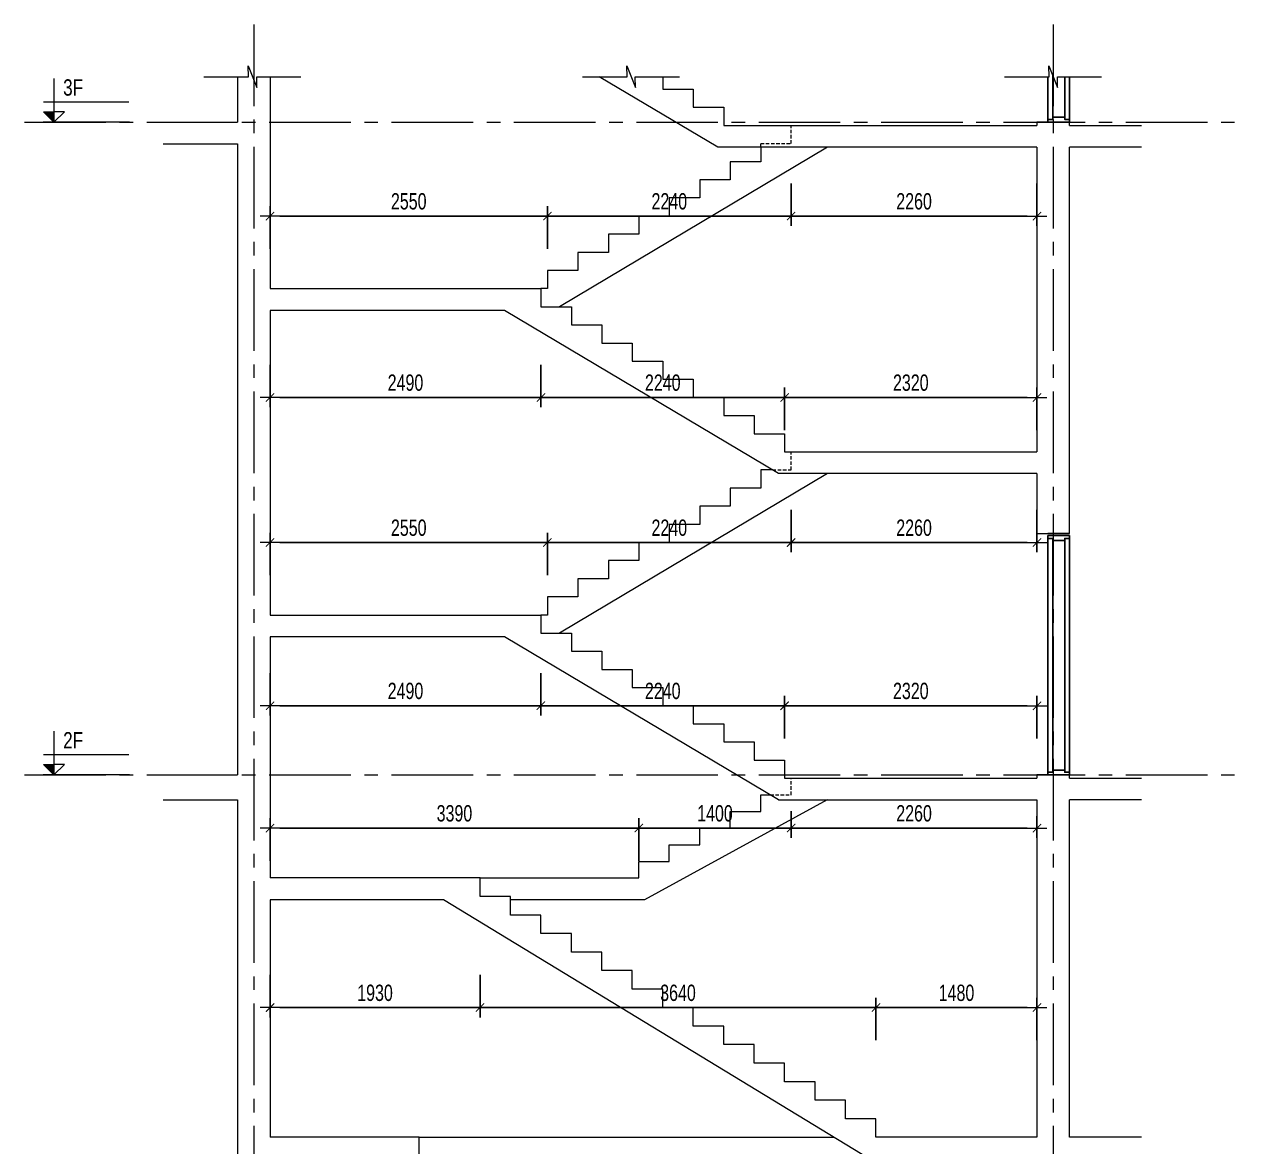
# Model space of a CAD drawing. Header units: millimetres. Extents: x -179076 to 254975, y -18667 to 296191.
# Drawn here: x 113726 to 124942, y 284926 to 295241 of the extents above; entities that cross this region are included whole.
import ezdxf

# ---------------------------------------------------------------- set-up
doc = ezdxf.new("R2010")
doc.units = ezdxf.units.MM
doc.linetypes.add('CENTER2', pattern=[1.125, 0.75, -0.125, 0.125, -0.125])
doc.linetypes.add('HIDDEN2', pattern=[4.762499999999999, 3.175, -1.5875])
doc.layers.get('Defpoints').update_dxf_attribs({"color": 151, "lineweight": 9})
doc.layers.add('A-DOOR', color=4, linetype='Continuous')
doc.layers.add('DOOR', color=4, linetype='Continuous')
for name, color, linetype, lineweight in [('NDC_S_ANNO', 7, 'Continuous', 20), ('NDC_S_AXIS', 5, 'CENTER2', 13), ('NDC_S_CONTINUOUS', 3, 'Continuous', 20), ('NDC_S_DIM', 1, 'Continuous', 15), ('NDC_S_HIDDEN', 8, 'HIDDEN2', 13), ('NDC_S_SLAB', 2, 'Continuous', 20), ('NDC_S_SYMBOL', 1, 'Continuous', 15), ('NDC_S_TEXT SYMBOL', 7, 'Continuous', 20), ('NDC_S_VN TEXT', 7, 'Continuous', 20)]:
    doc.layers.add(name, color=color, linetype=linetype, lineweight=lineweight)
doc.styles.add('NDC_ANNO', font='', dxfattribs={"width": 0.8})
doc.styles.add('NDC_DIM', font='', dxfattribs={"width": 0.75})
doc.styles.get('NDC_ANNO').set_extended_font_data('Dotum')
doc.styles.get('NDC_DIM').set_extended_font_data('Dotum')
doc.dimstyles.new('NDC_dim_60', dxfattribs={"dimscale": 60, "dimtxt": 2.5, "dimasz": 1.5, "dimexe": 1.5, "dimexo": 2.5, "dimgap": 1, "dimtad": 1, "dimdec": 0, "dimzin": 0, "dimdsep": 46, "dimtxsty": 'NDC_DIM', "dimblk": 'DIMMARK', "dimcen": 0.09, "dimdle": 1.2, "dimclrd": 1, "dimclre": 1, "dimclrt": 3, "dimadec": 0, "dimazin": 0, "dimtfac": 1, "dimtdec": 0, "dimtix": 1, "dimtofl": 0, "dimtmove": 0, "dimatfit": 3, "dimfxl": 5, "dimfxlon": 1, "dimtolj": 1, "dimtzin": 0, "dimarcsym": 0})

# ---------------------------------------------------------------- blocks, each defined once
blk = doc.blocks.new('X-SECTION-2$0$X-SEC-DOO2')
at = {"layer": 'A-DOOR'}
for p, q in [((41975.58351206721, 101971.8529757934), (41975.58351206745, 104171.8529757934)), ((42020.58351206721, 102016.8529757934), (42020.58351206745, 104126.8529757934)), ((42130.58351206721, 102016.8529757934), (42130.58351206745, 104126.8529757934)), ((42175.58351206721, 101971.8529757934), (42175.58351206745, 104171.8529757934))]:
    blk.add_line(p, q, dxfattribs=at)
for points in [[(41975.58351206745, 104171.8529757934), (41975.58351206745, 104146.8529757934), (42020.58351206745, 104146.8529757934), (42020.58351206745, 104126.8529757934), (42130.58351206745, 104126.8529757934), (42130.58351206745, 104146.8529757934), (42175.58351206745, 104146.8529757934), (42175.58351206745, 104171.8529757934)], [(41975.58351206721, 101971.8529757934), (41975.58351206721, 101996.8529757934), (42020.58351206721, 101996.8529757934), (42020.58351206721, 102016.8529757934), (42130.58351206721, 102016.8529757934), (42130.58351206721, 101996.8529757934), (42175.58351206721, 101996.8529757934), (42175.58351206721, 101971.8529757934)]]:
    blk.add_lwpolyline(points, close=True, dxfattribs=at)
at = {"layer": 'Defpoints'}
blk.add_line((41975.58351206745, 104191.8529757934), (42175.58351206745, 104191.8529757934), dxfattribs=at)
blk = doc.blocks.new('kata_block_CT')
at = {"layer": 'NDC_S_ANNO'}
blk.add_hatch(color=3, dxfattribs=at).paths.add_polyline_path([(0, 1.596954857557648), (-1.612010908633238, 1.596954857557648), (0, 0)])
at = {"layer": 'NDC_S_ANNO', "ltscale": 50}
h = blk.add_hatch(dxfattribs=at)
h.set_pattern_fill('ANSI31', color=256, scale=1.406250541793835, style=0)
h.set_pattern_definition([(45.00000000000001, (0, 5.456968210637569e-12), (-3.157122508925224, 3.157122508925225), [])])
h.paths.add_polyline_path([(0, 1.596954857557648), (0, 0), (1.612010908924276, 1.596954857557648)])
for p, q in [((-1.592704896858777, 3.140833880479477), (11.46947077315417, 3.140833880479477)), ((11.56125648126181, 5.456968210637569e-12), (-1.63869572513795, 5.456968210637569e-12))]:
    blk.add_line(p, q, dxfattribs=at)
for points in [[(0, 6.69495074864426), (0, 0)], [(0, 0), (-1.612010908924276, 1.596954857557648), (0, 1.596954857557648)], [(0, 0), (1.612010908924276, 1.596954857557648), (0, 1.596954857557648)]]:
    blk.add_lwpolyline(points, dxfattribs=at)
at = {"layer": 'NDC_S_ANNO', "color": 8, "ltscale": 50}
blk.add_lwpolyline([(0, 0), (-1.612010908633238, 1.596954857557648), (0, 1.596954857557648)], dxfattribs=at)
at = {"layer": 'NDC_S_TEXT SYMBOL', "color": 3, "style": 'NDC_ANNO', "width": 0.8}
blk.add_attdef('CT', (1.409564409346785, 4.068271311703938), '', height=2.5, dxfattribs=at)
blk = doc.blocks.new('DIMMARK')
at = {"layer": 'NDC_S_DIM', "color": 1}
blk.add_line((-1.5, 0), (1, 0), dxfattribs=at)
at = {"layer": 'NDC_S_DIM', "color": 2, "const_width": 0.1}
blk.add_lwpolyline([(-0.4242640687119285, -0.4242640687119285), (0.4242640687119285, 0.4242640687119285)], dxfattribs=at)
blk = doc.blocks.new('*D556')
at = {"layer": 'Defpoints', "color": 0, "transparency": 16777216}
for p in [(115984.0169753711, 287395.250830058), (117914.016967962, 287395.2508300311), (117914.016967962, 286203.5841633913)]:
    blk.add_point(p, dxfattribs=at)
at = {"layer": 'NDC_S_DIM', "color": 1, "lineweight": -2, "transparency": 16777216}
for p, q in [((115984.0169753711, 286503.5841633913), (115984.0169753711, 286113.5841633913)), ((117914.016967962, 286503.5841633913), (117914.016967962, 286113.5841633913)), ((116074.0169753711, 286203.5841633913), (117824.016967962, 286203.5841633913))]:
    blk.add_line(p, q, dxfattribs=at)
at = {"layer": 'NDC_S_DIM', "color": 1, "lineweight": -2, "transparency": 16777216, "xscale": 90, "yscale": 90, "zscale": 90, "rotation": 180}
blk.add_blockref('DIMMARK', (115984.0169753711, 286203.5841633913), dxfattribs=at)
at = {"layer": 'NDC_S_DIM', "color": 1, "lineweight": -2, "transparency": 16777216, "xscale": 90, "yscale": 90, "zscale": 90}
blk.add_blockref('DIMMARK', (117914.016967962, 286203.5841633913), dxfattribs=at)
at = {"layer": 'NDC_S_DIM', "color": 3, "transparency": 16777216, "insert": (116949.0169716666, 286338.685927299), "char_height": 150, "attachment_point": 5, "style": 'NDC_DIM'}
blk.add_mtext('\\A1;1930', dxfattribs=at)
blk = doc.blocks.new('*D557')
at = {"layer": 'Defpoints', "color": 0, "transparency": 16777216}
for p in [(117914.016967962, 287395.2508300311), (121554.0169753754, 286203.5841633913), (121554.0169753754, 285011.9174967245)]:
    blk.add_point(p, dxfattribs=at)
at = {"layer": 'NDC_S_DIM', "color": 1, "lineweight": -2, "transparency": 16777216}
for p, q in [((117914.016967962, 286503.5841633913), (117914.016967962, 286113.5841633913)), ((121554.0169753754, 285903.5841633913), (121554.0169753754, 286293.5841633913)), ((118004.016967962, 286203.5841633913), (121464.0169753754, 286203.5841633913))]:
    blk.add_line(p, q, dxfattribs=at)
at = {"layer": 'NDC_S_DIM', "color": 1, "lineweight": -2, "transparency": 16777216, "xscale": 90, "yscale": 90, "zscale": 90, "rotation": 180}
blk.add_blockref('DIMMARK', (117914.016967962, 286203.5841633913), dxfattribs=at)
at = {"layer": 'NDC_S_DIM', "color": 1, "lineweight": -2, "transparency": 16777216, "xscale": 90, "yscale": 90, "zscale": 90}
blk.add_blockref('DIMMARK', (121554.0169753754, 286203.5841633913), dxfattribs=at)
at = {"layer": 'NDC_S_DIM', "color": 3, "transparency": 16777216, "insert": (119734.0169716687, 286338.685927299), "char_height": 150, "attachment_point": 5, "style": 'NDC_DIM'}
blk.add_mtext('\\A1;3640', dxfattribs=at)
blk = doc.blocks.new('*D558')
at = {"layer": 'Defpoints', "color": 0, "transparency": 16777216}
for p in [(123034.0169753765, 286203.5841633913), (121554.0169753754, 285011.9174967245), (123034.0169753765, 285011.9174967225)]:
    blk.add_point(p, dxfattribs=at)
at = {"layer": 'NDC_S_DIM', "color": 1, "lineweight": -2, "transparency": 16777216}
for p, q in [((121554.0169753754, 285903.5841633913), (121554.0169753754, 286293.5841633913)), ((123034.0169753765, 285903.5841633913), (123034.0169753765, 286293.5841633913)), ((121644.0169753754, 286203.5841633913), (122944.0169753765, 286203.5841633913))]:
    blk.add_line(p, q, dxfattribs=at)
at = {"layer": 'NDC_S_DIM', "color": 1, "lineweight": -2, "transparency": 16777216, "xscale": 90, "yscale": 90, "zscale": 90, "rotation": 180}
blk.add_blockref('DIMMARK', (121554.0169753754, 286203.5841633913), dxfattribs=at)
at = {"layer": 'NDC_S_DIM', "color": 1, "lineweight": -2, "transparency": 16777216, "xscale": 90, "yscale": 90, "zscale": 90}
blk.add_blockref('DIMMARK', (123034.0169753765, 286203.5841633913), dxfattribs=at)
at = {"layer": 'NDC_S_DIM', "color": 3, "transparency": 16777216, "insert": (122294.016975376, 286338.685927299), "char_height": 150, "attachment_point": 5, "style": 'NDC_DIM'}
blk.add_mtext('\\A1;1480', dxfattribs=at)
blk = doc.blocks.new('*D559')
at = {"layer": 'Defpoints', "color": 0, "transparency": 16777216}
for p in [(119374.0169722866, 287853.5841644513), (115984.0169753711, 287395.250830058), (119374.0169722866, 287395.250830058)]:
    blk.add_point(p, dxfattribs=at)
at = {"layer": 'NDC_S_DIM', "color": 1, "lineweight": -2, "transparency": 16777216}
for p, q in [((115984.0169753711, 287553.5841644513), (115984.0169753711, 287943.5841644513)), ((119374.0169722866, 287553.5841644513), (119374.0169722866, 287943.5841644513)), ((116074.0169753711, 287853.5841644513), (119284.0169722866, 287853.5841644513))]:
    blk.add_line(p, q, dxfattribs=at)
at = {"layer": 'NDC_S_DIM', "color": 1, "lineweight": -2, "transparency": 16777216, "xscale": 90, "yscale": 90, "zscale": 90, "rotation": 180}
blk.add_blockref('DIMMARK', (115984.0169753711, 287853.5841644513), dxfattribs=at)
at = {"layer": 'NDC_S_DIM', "color": 1, "lineweight": -2, "transparency": 16777216, "xscale": 90, "yscale": 90, "zscale": 90}
blk.add_blockref('DIMMARK', (119374.0169722866, 287853.5841644513), dxfattribs=at)
at = {"layer": 'NDC_S_DIM', "color": 3, "transparency": 16777216, "insert": (117679.0169738289, 287988.6859283591), "char_height": 150, "attachment_point": 5, "style": 'NDC_DIM'}
blk.add_mtext('\\A1;3390', dxfattribs=at)
blk = doc.blocks.new('*D560')
at = {"layer": 'Defpoints', "color": 0, "transparency": 16777216}
for p in [(120774.0169753279, 288159.1397198784), (120774.0169753279, 287853.5841644513), (119374.0169722866, 287395.250830058)]:
    blk.add_point(p, dxfattribs=at)
at = {"layer": 'NDC_S_DIM', "color": 1, "lineweight": -2, "transparency": 16777216}
for p, q in [((119374.0169722866, 287553.5841644513), (119374.0169722866, 287943.5841644513)), ((120774.0169753279, 288009.1397198784), (120774.0169753279, 287763.5841644513)), ((119464.0169722866, 287853.5841644513), (120684.0169753279, 287853.5841644513))]:
    blk.add_line(p, q, dxfattribs=at)
at = {"layer": 'NDC_S_DIM', "color": 1, "lineweight": -2, "transparency": 16777216, "xscale": 90, "yscale": 90, "zscale": 90, "rotation": 180}
blk.add_blockref('DIMMARK', (119374.0169722866, 287853.5841644513), dxfattribs=at)
at = {"layer": 'NDC_S_DIM', "color": 1, "lineweight": -2, "transparency": 16777216, "xscale": 90, "yscale": 90, "zscale": 90}
blk.add_blockref('DIMMARK', (120774.0169753279, 287853.5841644513), dxfattribs=at)
at = {"layer": 'NDC_S_DIM', "color": 3, "transparency": 16777216, "insert": (120074.0169738073, 287988.6859283591), "char_height": 150, "attachment_point": 5, "style": 'NDC_DIM'}
blk.add_mtext('\\A1;1400', dxfattribs=at)
blk = doc.blocks.new('*D561')
at = {"layer": 'Defpoints', "color": 0, "transparency": 16777216}
for p in [(120774.0169753279, 288159.1397198784), (123034.0169753764, 288111.9174975898), (123034.0169753764, 287853.5841644513)]:
    blk.add_point(p, dxfattribs=at)
at = {"layer": 'NDC_S_DIM', "color": 1, "lineweight": -2, "transparency": 16777216}
for p, q in [((120774.0169753279, 288009.1397198784), (120774.0169753279, 287763.5841644513)), ((123034.0169753764, 287961.9174975898), (123034.0169753764, 287763.5841644513)), ((120864.0169753279, 287853.5841644513), (122944.0169753764, 287853.5841644513))]:
    blk.add_line(p, q, dxfattribs=at)
at = {"layer": 'NDC_S_DIM', "color": 1, "lineweight": -2, "transparency": 16777216, "xscale": 90, "yscale": 90, "zscale": 90, "rotation": 180}
blk.add_blockref('DIMMARK', (120774.0169753279, 287853.5841644513), dxfattribs=at)
at = {"layer": 'NDC_S_DIM', "color": 1, "lineweight": -2, "transparency": 16777216, "xscale": 90, "yscale": 90, "zscale": 90}
blk.add_blockref('DIMMARK', (123034.0169753764, 287853.5841644513), dxfattribs=at)
at = {"layer": 'NDC_S_DIM', "color": 3, "transparency": 16777216, "insert": (121904.0169753522, 287988.6859283591), "char_height": 150, "attachment_point": 5, "style": 'NDC_DIM'}
blk.add_mtext('\\A1;2260', dxfattribs=at)
blk = doc.blocks.new('*D562')
at = {"layer": 'Defpoints', "color": 0, "transparency": 16777216}
for p in [(118474.0169753754, 289811.9174975913), (115984.0169753717, 289611.9174975913), (118474.0169753754, 288978.5841642583)]:
    blk.add_point(p, dxfattribs=at)
at = {"layer": 'NDC_S_DIM', "color": 1, "lineweight": -2, "transparency": 16777216}
for p, q in [((115984.0169753717, 289278.5841642583), (115984.0169753717, 288888.5841642583)), ((118474.0169753754, 289278.5841642583), (118474.0169753754, 288888.5841642583)), ((116074.0169753717, 288978.5841642583), (118384.0169753754, 288978.5841642583))]:
    blk.add_line(p, q, dxfattribs=at)
at = {"layer": 'NDC_S_DIM', "color": 1, "lineweight": -2, "transparency": 16777216, "xscale": 90, "yscale": 90, "zscale": 90, "rotation": 180}
blk.add_blockref('DIMMARK', (115984.0169753717, 288978.5841642583), dxfattribs=at)
at = {"layer": 'NDC_S_DIM', "color": 1, "lineweight": -2, "transparency": 16777216, "xscale": 90, "yscale": 90, "zscale": 90}
blk.add_blockref('DIMMARK', (118474.0169753754, 288978.5841642583), dxfattribs=at)
at = {"layer": 'NDC_S_DIM', "color": 3, "transparency": 16777216, "insert": (117229.0169753736, 289113.6859281661), "char_height": 150, "attachment_point": 5, "style": 'NDC_DIM'}
blk.add_mtext('\\A1;2490', dxfattribs=at)
blk = doc.blocks.new('*D563')
at = {"layer": 'Defpoints', "color": 0, "transparency": 16777216}
for p in [(118474.0169753754, 289811.9174975913), (120714.0169753754, 288978.5841642583), (120714.0169753754, 288311.9174975898)]:
    blk.add_point(p, dxfattribs=at)
at = {"layer": 'NDC_S_DIM', "color": 1, "lineweight": -2, "transparency": 16777216}
for p, q in [((118474.0169753754, 289278.5841642583), (118474.0169753754, 288888.5841642583)), ((120714.0169753754, 288678.5841642583), (120714.0169753754, 289068.5841642583)), ((118564.0169753754, 288978.5841642583), (120624.0169753754, 288978.5841642583))]:
    blk.add_line(p, q, dxfattribs=at)
at = {"layer": 'NDC_S_DIM', "color": 1, "lineweight": -2, "transparency": 16777216, "xscale": 90, "yscale": 90, "zscale": 90, "rotation": 180}
blk.add_blockref('DIMMARK', (118474.0169753754, 288978.5841642583), dxfattribs=at)
at = {"layer": 'NDC_S_DIM', "color": 1, "lineweight": -2, "transparency": 16777216, "xscale": 90, "yscale": 90, "zscale": 90}
blk.add_blockref('DIMMARK', (120714.0169753754, 288978.5841642583), dxfattribs=at)
at = {"layer": 'NDC_S_DIM', "color": 3, "transparency": 16777216, "insert": (119594.0169753754, 289113.6859281661), "char_height": 150, "attachment_point": 5, "style": 'NDC_DIM'}
blk.add_mtext('\\A1;2240', dxfattribs=at)
blk = doc.blocks.new('*D564')
at = {"layer": 'Defpoints', "color": 0, "transparency": 16777216}
for p in [(123034.0169753764, 288978.5841642583), (120714.0169753754, 288311.9174975898), (123034.0169753764, 288311.9174975898)]:
    blk.add_point(p, dxfattribs=at)
at = {"layer": 'NDC_S_DIM', "color": 1, "lineweight": -2, "transparency": 16777216}
for p, q in [((120714.0169753754, 288678.5841642583), (120714.0169753754, 289068.5841642583)), ((123034.0169753764, 288678.5841642583), (123034.0169753764, 289068.5841642583)), ((120804.0169753754, 288978.5841642583), (122944.0169753764, 288978.5841642583))]:
    blk.add_line(p, q, dxfattribs=at)
at = {"layer": 'NDC_S_DIM', "color": 1, "lineweight": -2, "transparency": 16777216, "xscale": 90, "yscale": 90, "zscale": 90, "rotation": 180}
blk.add_blockref('DIMMARK', (120714.0169753754, 288978.5841642583), dxfattribs=at)
at = {"layer": 'NDC_S_DIM', "color": 1, "lineweight": -2, "transparency": 16777216, "xscale": 90, "yscale": 90, "zscale": 90}
blk.add_blockref('DIMMARK', (123034.0169753764, 288978.5841642583), dxfattribs=at)
at = {"layer": 'NDC_S_DIM', "color": 3, "transparency": 16777216, "insert": (121874.0169753759, 289113.6859281661), "char_height": 150, "attachment_point": 5, "style": 'NDC_DIM'}
blk.add_mtext('\\A1;2320', dxfattribs=at)
blk = doc.blocks.new('*D565')
at = {"layer": 'Defpoints', "color": 0, "transparency": 16777216}
for p in [(118534.0169753754, 290478.5841642577), (115984.0169753717, 289811.9174975913), (118534.0169753754, 289811.9174975913)]:
    blk.add_point(p, dxfattribs=at)
at = {"layer": 'NDC_S_DIM', "color": 1, "lineweight": -2, "transparency": 16777216}
for p, q in [((115984.0169753717, 290178.5841642577), (115984.0169753717, 290568.5841642577)), ((118534.0169753754, 290178.5841642577), (118534.0169753754, 290568.5841642577)), ((116074.0169753717, 290478.5841642577), (118444.0169753754, 290478.5841642577))]:
    blk.add_line(p, q, dxfattribs=at)
at = {"layer": 'NDC_S_DIM', "color": 1, "lineweight": -2, "transparency": 16777216, "xscale": 90, "yscale": 90, "zscale": 90, "rotation": 180}
blk.add_blockref('DIMMARK', (115984.0169753717, 290478.5841642577), dxfattribs=at)
at = {"layer": 'NDC_S_DIM', "color": 1, "lineweight": -2, "transparency": 16777216, "xscale": 90, "yscale": 90, "zscale": 90}
blk.add_blockref('DIMMARK', (118534.0169753754, 290478.5841642577), dxfattribs=at)
at = {"layer": 'NDC_S_DIM', "color": 3, "transparency": 16777216, "insert": (117259.0169753736, 290613.6859281655), "char_height": 150, "attachment_point": 5, "style": 'NDC_DIM'}
blk.add_mtext('\\A1;2550', dxfattribs=at)
blk = doc.blocks.new('*D566')
at = {"layer": 'Defpoints', "color": 0, "transparency": 16777216}
for p in [(120774.0169759457, 291145.2508309241), (120774.0169759457, 290478.5841642577), (118534.0169753754, 289811.9174975913)]:
    blk.add_point(p, dxfattribs=at)
at = {"layer": 'NDC_S_DIM', "color": 1, "lineweight": -2, "transparency": 16777216}
for p, q in [((120774.0169759457, 290778.5841642577), (120774.0169759457, 290388.5841642577)), ((118534.0169753754, 290178.5841642577), (118534.0169753754, 290568.5841642577)), ((118624.0169753754, 290478.5841642577), (120684.0169759457, 290478.5841642577))]:
    blk.add_line(p, q, dxfattribs=at)
at = {"layer": 'NDC_S_DIM', "color": 1, "lineweight": -2, "transparency": 16777216, "xscale": 90, "yscale": 90, "zscale": 90, "rotation": 180}
blk.add_blockref('DIMMARK', (118534.0169753754, 290478.5841642577), dxfattribs=at)
at = {"layer": 'NDC_S_DIM', "color": 1, "lineweight": -2, "transparency": 16777216, "xscale": 90, "yscale": 90, "zscale": 90}
blk.add_blockref('DIMMARK', (120774.0169759457, 290478.5841642577), dxfattribs=at)
at = {"layer": 'NDC_S_DIM', "color": 3, "transparency": 16777216, "insert": (119654.0169756605, 290613.6859281655), "char_height": 150, "attachment_point": 5, "style": 'NDC_DIM'}
blk.add_mtext('\\A1;2240', dxfattribs=at)
blk = doc.blocks.new('*D567')
at = {"layer": 'Defpoints', "color": 0, "transparency": 16777216}
for p in [(120774.0169759457, 291145.2508309241), (123034.0169753764, 291111.9174975887), (123034.0169753764, 290478.5841642577)]:
    blk.add_point(p, dxfattribs=at)
at = {"layer": 'NDC_S_DIM', "color": 1, "lineweight": -2, "transparency": 16777216}
for p, q in [((120774.0169759457, 290778.5841642577), (120774.0169759457, 290388.5841642577)), ((123034.0169753764, 290778.5841642577), (123034.0169753764, 290388.5841642577)), ((120864.0169759457, 290478.5841642577), (122944.0169753764, 290478.5841642577))]:
    blk.add_line(p, q, dxfattribs=at)
at = {"layer": 'NDC_S_DIM', "color": 1, "lineweight": -2, "transparency": 16777216, "xscale": 90, "yscale": 90, "zscale": 90, "rotation": 180}
blk.add_blockref('DIMMARK', (120774.0169759457, 290478.5841642577), dxfattribs=at)
at = {"layer": 'NDC_S_DIM', "color": 1, "lineweight": -2, "transparency": 16777216, "xscale": 90, "yscale": 90, "zscale": 90}
blk.add_blockref('DIMMARK', (123034.0169753764, 290478.5841642577), dxfattribs=at)
at = {"layer": 'NDC_S_DIM', "color": 3, "transparency": 16777216, "insert": (121904.016975661, 290613.6859281655), "char_height": 150, "attachment_point": 5, "style": 'NDC_DIM'}
blk.add_mtext('\\A1;2260', dxfattribs=at)
blk = doc.blocks.new('*D568')
at = {"layer": 'Defpoints', "color": 0, "transparency": 16777216}
for p in [(118474.0169753754, 292645.2508309235), (115984.0169753717, 292611.9174975901), (118474.0169753754, 291811.9174975905)]:
    blk.add_point(p, dxfattribs=at)
at = {"layer": 'NDC_S_DIM', "color": 1, "lineweight": -2, "transparency": 16777216}
for p, q in [((115984.0169753717, 292111.9174975905), (115984.0169753717, 291721.9174975905)), ((118474.0169753754, 292111.9174975905), (118474.0169753754, 291721.9174975905)), ((116074.0169753717, 291811.9174975905), (118384.0169753754, 291811.9174975905))]:
    blk.add_line(p, q, dxfattribs=at)
at = {"layer": 'NDC_S_DIM', "color": 1, "lineweight": -2, "transparency": 16777216, "xscale": 90, "yscale": 90, "zscale": 90, "rotation": 180}
blk.add_blockref('DIMMARK', (115984.0169753717, 291811.9174975905), dxfattribs=at)
at = {"layer": 'NDC_S_DIM', "color": 1, "lineweight": -2, "transparency": 16777216, "xscale": 90, "yscale": 90, "zscale": 90}
blk.add_blockref('DIMMARK', (118474.0169753754, 291811.9174975905), dxfattribs=at)
at = {"layer": 'NDC_S_DIM', "color": 3, "transparency": 16777216, "insert": (117229.0169753736, 291947.0192614983), "char_height": 150, "attachment_point": 5, "style": 'NDC_DIM'}
blk.add_mtext('\\A1;2490', dxfattribs=at)
blk = doc.blocks.new('*D569')
at = {"layer": 'Defpoints', "color": 0, "transparency": 16777216}
for p in [(118474.0169753754, 292645.2508309235), (120714.0169753754, 291811.9174975905), (120714.0169753754, 291311.9174975887)]:
    blk.add_point(p, dxfattribs=at)
at = {"layer": 'NDC_S_DIM', "color": 1, "lineweight": -2, "transparency": 16777216}
for p, q in [((118474.0169753754, 292111.9174975905), (118474.0169753754, 291721.9174975905)), ((120714.0169753754, 291511.9174975905), (120714.0169753754, 291901.9174975905)), ((118564.0169753754, 291811.9174975905), (120624.0169753754, 291811.9174975905))]:
    blk.add_line(p, q, dxfattribs=at)
at = {"layer": 'NDC_S_DIM', "color": 1, "lineweight": -2, "transparency": 16777216, "xscale": 90, "yscale": 90, "zscale": 90, "rotation": 180}
blk.add_blockref('DIMMARK', (118474.0169753754, 291811.9174975905), dxfattribs=at)
at = {"layer": 'NDC_S_DIM', "color": 1, "lineweight": -2, "transparency": 16777216, "xscale": 90, "yscale": 90, "zscale": 90}
blk.add_blockref('DIMMARK', (120714.0169753754, 291811.9174975905), dxfattribs=at)
at = {"layer": 'NDC_S_DIM', "color": 3, "transparency": 16777216, "insert": (119594.0169753754, 291947.0192614983), "char_height": 150, "attachment_point": 5, "style": 'NDC_DIM'}
blk.add_mtext('\\A1;2240', dxfattribs=at)
blk = doc.blocks.new('*D570')
at = {"layer": 'Defpoints', "color": 0, "transparency": 16777216}
for p in [(123034.0169753764, 291811.9174975905), (120714.0169753754, 291311.9174975887), (123034.0169753764, 291311.9174975887)]:
    blk.add_point(p, dxfattribs=at)
at = {"layer": 'NDC_S_DIM', "color": 1, "lineweight": -2, "transparency": 16777216}
for p, q in [((120714.0169753754, 291511.9174975905), (120714.0169753754, 291901.9174975905)), ((123034.0169753764, 291511.9174975905), (123034.0169753764, 291901.9174975905)), ((120804.0169753754, 291811.9174975905), (122944.0169753764, 291811.9174975905))]:
    blk.add_line(p, q, dxfattribs=at)
at = {"layer": 'NDC_S_DIM', "color": 1, "lineweight": -2, "transparency": 16777216, "xscale": 90, "yscale": 90, "zscale": 90, "rotation": 180}
blk.add_blockref('DIMMARK', (120714.0169753754, 291811.9174975905), dxfattribs=at)
at = {"layer": 'NDC_S_DIM', "color": 1, "lineweight": -2, "transparency": 16777216, "xscale": 90, "yscale": 90, "zscale": 90}
blk.add_blockref('DIMMARK', (123034.0169753764, 291811.9174975905), dxfattribs=at)
at = {"layer": 'NDC_S_DIM', "color": 3, "transparency": 16777216, "insert": (121874.0169753759, 291947.0192614983), "char_height": 150, "attachment_point": 5, "style": 'NDC_DIM'}
blk.add_mtext('\\A1;2320', dxfattribs=at)
blk = doc.blocks.new('*D571')
at = {"layer": 'Defpoints', "color": 0, "transparency": 16777216}
for p in [(118534.0169753754, 293478.5841642565), (115984.0169753717, 292811.9174975901), (118534.0169753754, 292811.9174975901)]:
    blk.add_point(p, dxfattribs=at)
at = {"layer": 'NDC_S_DIM', "color": 1, "lineweight": -2, "transparency": 16777216}
for p, q in [((115984.0169753717, 293178.5841642565), (115984.0169753717, 293568.5841642565)), ((118534.0169753754, 293178.5841642565), (118534.0169753754, 293568.5841642565)), ((116074.0169753717, 293478.5841642565), (118444.0169753754, 293478.5841642565))]:
    blk.add_line(p, q, dxfattribs=at)
at = {"layer": 'NDC_S_DIM', "color": 1, "lineweight": -2, "transparency": 16777216, "xscale": 90, "yscale": 90, "zscale": 90, "rotation": 180}
blk.add_blockref('DIMMARK', (115984.0169753717, 293478.5841642565), dxfattribs=at)
at = {"layer": 'NDC_S_DIM', "color": 1, "lineweight": -2, "transparency": 16777216, "xscale": 90, "yscale": 90, "zscale": 90}
blk.add_blockref('DIMMARK', (118534.0169753754, 293478.5841642565), dxfattribs=at)
at = {"layer": 'NDC_S_DIM', "color": 3, "transparency": 16777216, "insert": (117259.0169753736, 293613.6859281643), "char_height": 150, "attachment_point": 5, "style": 'NDC_DIM'}
blk.add_mtext('\\A1;2550', dxfattribs=at)
blk = doc.blocks.new('*D572')
at = {"layer": 'Defpoints', "color": 0, "transparency": 16777216}
for p in [(120774.0169753754, 294145.2508309229), (120774.0169753754, 293478.5841642565), (118534.0169753754, 292811.9174975901)]:
    blk.add_point(p, dxfattribs=at)
at = {"layer": 'NDC_S_DIM', "color": 1, "lineweight": -2, "transparency": 16777216}
for p, q in [((120774.0169753754, 293778.5841642565), (120774.0169753754, 293388.5841642565)), ((118534.0169753754, 293178.5841642565), (118534.0169753754, 293568.5841642565)), ((118624.0169753754, 293478.5841642565), (120684.0169753754, 293478.5841642565))]:
    blk.add_line(p, q, dxfattribs=at)
at = {"layer": 'NDC_S_DIM', "color": 1, "lineweight": -2, "transparency": 16777216, "xscale": 90, "yscale": 90, "zscale": 90, "rotation": 180}
blk.add_blockref('DIMMARK', (118534.0169753754, 293478.5841642565), dxfattribs=at)
at = {"layer": 'NDC_S_DIM', "color": 1, "lineweight": -2, "transparency": 16777216, "xscale": 90, "yscale": 90, "zscale": 90}
blk.add_blockref('DIMMARK', (120774.0169753754, 293478.5841642565), dxfattribs=at)
at = {"layer": 'NDC_S_DIM', "color": 3, "transparency": 16777216, "insert": (119654.0169753754, 293613.6859281643), "char_height": 150, "attachment_point": 5, "style": 'NDC_DIM'}
blk.add_mtext('\\A1;2240', dxfattribs=at)
blk = doc.blocks.new('*D573')
at = {"layer": 'Defpoints', "color": 0, "transparency": 16777216}
for p in [(120774.0169753754, 294145.2508309229), (123034.0169753764, 294111.9174975898), (123034.0169753764, 293478.5841642565)]:
    blk.add_point(p, dxfattribs=at)
at = {"layer": 'NDC_S_DIM', "color": 1, "lineweight": -2, "transparency": 16777216}
for p, q in [((120774.0169753754, 293778.5841642565), (120774.0169753754, 293388.5841642565)), ((123034.0169753764, 293778.5841642565), (123034.0169753764, 293388.5841642565)), ((120864.0169753754, 293478.5841642565), (122944.0169753764, 293478.5841642565))]:
    blk.add_line(p, q, dxfattribs=at)
at = {"layer": 'NDC_S_DIM', "color": 1, "lineweight": -2, "transparency": 16777216, "xscale": 90, "yscale": 90, "zscale": 90, "rotation": 180}
blk.add_blockref('DIMMARK', (120774.0169753754, 293478.5841642565), dxfattribs=at)
at = {"layer": 'NDC_S_DIM', "color": 1, "lineweight": -2, "transparency": 16777216, "xscale": 90, "yscale": 90, "zscale": 90}
blk.add_blockref('DIMMARK', (123034.0169753764, 293478.5841642565), dxfattribs=at)
at = {"layer": 'NDC_S_DIM', "color": 3, "transparency": 16777216, "insert": (121904.0169753759, 293613.6859281643), "char_height": 150, "attachment_point": 5, "style": 'NDC_DIM'}
blk.add_mtext('\\A1;2260', dxfattribs=at)

msp = doc.modelspace()

# ---------------------------------------------------------------- linework, layer by layer
at = {"layer": 'A-DOOR'}
for p, q in [((123179.0169753764, 294386.9174975919), (123179.0169753763, 294772.7784795724)), ((123134.0169753764, 294341.9174975919), (123134.0169753763, 294760.2784797238)), ((123289.0169753764, 294386.9174975919), (123289.0169753763, 294760.2784797238)), ((123334.0169753764, 294341.9174975919), (123334.0169753763, 294760.2784797238))]:
    msp.add_line(p, q, dxfattribs=at)
msp.add_lwpolyline([(123334.0169753764, 294341.9174975919), (123334.0169753764, 294366.9174975919), (123289.0169753764, 294366.9174975919), (123289.0169753764, 294386.9174975919), (123179.0169753764, 294386.9174975919), (123179.0169753764, 294366.9174975919), (123134.0169753764, 294366.9174975919), (123134.0169753764, 294341.9174975919)], close=True, dxfattribs=at)
at = {"layer": 'NDC_S_AXIS', "ltscale": 1000}
for p, q in [((115834.0169753717, 295240.7264172746), (115834.0169753717, 262934.4464026636)), ((123184.0169753764, 295240.7264172746), (123184.0169753764, 262934.4464026636))]:
    msp.add_line(p, q, dxfattribs=at)
for points in [[(113726.0551261806, 294341.9174967245), (124942.3345391139, 294341.9174967245)], [(113726.0551261806, 288341.9174967245), (124942.3345391139, 288341.9174967245)]]:
    msp.add_lwpolyline(points, dxfattribs=at)
at = {"layer": 'NDC_S_CONTINUOUS'}
for p, q in [((121109.0361564872, 294111.9174975875), (118645.0361564907, 292645.2508309235)), ((121109.0361564871, 291111.9174975887), (118645.0361564907, 289645.2508309247)), ((117354.0169704334, 285011.9174967243), (121169.0380239424, 285011.9174967243))]:
    msp.add_line(p, q, dxfattribs=at)
for points in [[(120494.0169753754, 294111.9174975898), (120494.0169753754, 293978.5841642563), (120214.0169753754, 293978.5841642563), (120214.0169753754, 293811.9174975897), (119934.0169753754, 293811.9174975897), (119934.0169753754, 293645.2508309231), (119654.0169753754, 293645.2508309231), (119654.0169753754, 293478.5841642565), (119374.0169753754, 293478.5841642565), (119374.0169753754, 293311.91749759), (119094.0169753754, 293311.91749759), (119094.0169753754, 293145.2508309233), (118814.0169753754, 293145.2508309233), (118814.0169753754, 292978.5841642567), (118534.0169753754, 292978.5841642567), (118534.0169753754, 292811.9174975901), (118474.0169753754, 292811.9174975901)], [(120602.9977942567, 291145.2508309241), (120494.0169753754, 291145.2508309241), (120494.0169753754, 290978.5841642575), (120214.0169753754, 290978.5841642575), (120214.0169753754, 290811.9174975909), (119934.0169753754, 290811.9174975909), (119934.0169753754, 290645.2508309243), (119654.0169753754, 290645.2508309243), (119654.0169753754, 290478.5841642577), (119374.0169753754, 290478.5841642577), (119374.0169753754, 290311.9174975911), (119094.0169753754, 290311.9174975911), (119094.0169753754, 290145.2508309245), (118814.0169753754, 290145.2508309245), (118814.0169753754, 289978.5841642579), (118534.0169753754, 289978.5841642579), (118534.0169753754, 289811.9174975913), (118474.0169753754, 289811.9174975913)], [(117914.016967962, 287395.2508300311), (119374.0169722866, 287395.2508313376), (119374.0169722866, 287548.0286090243), (119654.0169729044, 287548.0286090243), (119654.0169729044, 287700.8063867379), (119934.0169735221, 287700.8063867379), (119934.0169735221, 287853.5841644513), (120214.0169741399, 287853.5841644513), (120214.0169741399, 288006.3619421648), (120494.0169747577, 288006.3619421648), (120494.0169747577, 288159.1397198784), (120579.6644608155, 288159.1397198784)], [(121105.030583314, 288111.9174975898), (119425.0305782492, 287195.2508305677), (118194.0169685323, 287195.250830144)]]:
    msp.add_lwpolyline(points, dxfattribs=at)
at = {"layer": 'NDC_S_HIDDEN', "ltscale": 10}
for points in [[(120494.0169753754, 294111.9174975898), (120494.0169753754, 294145.2508309229), (120774.0169753754, 294145.2508309229), (120774.0169753754, 294311.9174975898)], [(120602.9977942567, 291145.2508309241), (120774.0169759457, 291145.2508309241), (120774.0169759457, 291311.9174975887)], [(120581.8214440306, 288159.1397198784), (120774.0169753279, 288159.1397198784), (120774.0169753279, 288312.7111484498)]]:
    msp.add_lwpolyline(points, dxfattribs=at)
at = {"layer": 'NDC_S_SLAB'}
for p, q in [((115684.0169753717, 294760.2784797238), (115684.0169753717, 294341.9174967245)), ((120098.9977942602, 294111.9174975898), (119009.7513442764, 294760.2784797238)), ((123334.0169753764, 294341.9174975919), (123034.0169753764, 294341.9174975919)), ((123034.0169753764, 294341.9174975919), (123034.0169753764, 294311.9174975898)), ((123334.0169753764, 294311.9174975898), (123334.0169753764, 294341.9174975919)), ((115001.7963079436, 294141.9174967245), (115684.0169753717, 294141.9174967245)), ((115684.0169753717, 294141.9174967245), (115684.0169753717, 288341.9174975919)), ((123034.0169753764, 294111.9174975898), (120098.9977942602, 294111.9174975898)), ((123034.0169753764, 294111.9174975898), (123034.0169753764, 291311.9174975887)), ((123996.024533547, 294111.9174975898), (123334.0169753764, 294111.9174975898)), ((120658.9977942602, 291111.9174975887), (118138.9977942606, 292611.9174975901)), ((123034.0169753765, 291111.9174975887), (120658.9977942602, 291111.9174975887)), ((123034.0169753764, 291111.9174975887), (123034.0169753764, 290561.9645024844)), ((118138.9977942606, 289611.9174975913), (115984.0169753717, 289611.9174975913)), ((115984.0169753717, 289611.9174975913), (115984.0169753711, 287395.250830058)), ((120658.9977942602, 288111.9174975898), (118138.9977942606, 289611.9174975913)), ((123334.0163328926, 288341.9645024844), (123034.0163328927, 288341.9645024844)), ((123034.0169753764, 288341.9645024844), (123034.0169753764, 288311.9174975898)), ((115001.7963079436, 288111.9174975898), (115684.0169753717, 288111.9174975898)), ((115684.0169753717, 288111.9174975898), (115684.0169753717, 278341.9174975896)), ((120658.9977942602, 288111.9174975898), (123034.0169753764, 288111.9174975898)), ((123034.0169753764, 288111.9174975898), (123034.0169753765, 285011.9174967225)), ((123996.0245336203, 288111.9174975898), (123334.0169753764, 288111.9174975898)), ((123334.0169753762, 285011.9174967225), (123334.0169753764, 288111.9174975898)), ((117577.9890655795, 287195.250830058), (115984.0169753712, 287195.2508300579)), ((115984.0169753712, 287195.2508300579), (115984.0169753712, 285011.9174967245)), ((121497.989073563, 284811.9174967245), (117577.9890655795, 287195.250830058)), ((123996.0245336203, 285011.9174967225), (123334.0169753764, 285011.9174967225))]:
    msp.add_line(p, q, dxfattribs=at)
for points in [[(115984.0169753717, 294760.2784797238), (115984.0169753717, 292811.9174975901), (118474.0169753754, 292811.9174975901), (118474.0169753754, 292645.2508309235), (118754.0169753754, 292645.2508309235), (118754.0169753754, 292478.5841642569), (119034.0169753754, 292478.5841642569), (119034.0169753754, 292311.9174975903), (119314.0169753754, 292311.9174975903), (119314.0169753754, 292145.2508309237), (119594.0169753754, 292145.2508309237), (119594.0169753754, 291978.5841642571), (119874.0169753754, 291978.5841642571), (119874.0169753754, 291811.9174975905), (120154.0169753754, 291811.9174975905), (120154.0169753754, 291645.2508309239), (120434.0169753754, 291645.2508309239), (120434.0169753754, 291478.5841642573), (120714.0169753754, 291478.5841642573), (120714.0169753754, 291311.9174975887), (123034.0169753764, 291311.9174975887)], [(119594.0169753754, 294760.2784797238), (119594.0169753754, 294645.2508309251), (119874.0169753754, 294645.2508309251), (119874.0169753754, 294478.5841642585), (120154.0169753754, 294478.5841642585), (120154.0169753754, 294311.9174975898), (123034.0169753764, 294311.9174975898)], [(115001.7963079436, 294341.9174967245), (115684.0169753717, 294341.9174967245)], [(123334.0169753764, 294311.9174975898), (123996.0245336203, 294311.9174975898)], [(123034.0163328925, 290561.9645024844), (123334.0169753764, 290561.9645024844), (123334.0169753764, 294111.9174975898)], [(118138.9977942606, 292611.9174975901), (115984.0169753717, 292611.9174975901), (115984.0169753717, 289811.9174975913), (118474.0169753754, 289811.9174975913), (118474.0169753754, 289645.2508309247), (118754.0169753754, 289645.2508309247), (118754.0169753754, 289478.5841642581), (119034.0169753754, 289478.5841642581), (119034.0169753754, 289311.9174975915), (119314.0169753754, 289311.9174975915), (119314.0169753754, 289145.2508309249), (119594.0169753754, 289145.2508309249), (119594.0169753754, 288978.5841642583), (119874.0169753754, 288978.5841642583), (119874.0169753754, 288811.9174975917), (120154.0169753754, 288811.9174975917), (120154.0169753754, 288645.2508309251), (120434.0169753754, 288645.2508309251), (120434.0169753754, 288478.5841642585), (120714.0169753754, 288478.5841642585), (120714.0169753754, 288311.9174975898), (123034.0169753764, 288311.9174975898)], [(115001.7963079436, 288341.9174975919), (115684.0169753717, 288341.9174975919)], [(123334.0169753764, 288311.9174975898), (123334.0169753764, 288341.9645024844)], [(123334.0169753764, 288311.9174975898), (123995.7988158062, 288311.9174975898)], [(123034.0169753765, 285011.9174967245), (121554.0169753754, 285011.9174967245), (121554.0169753754, 285182.1555919626), (121274.0169748052, 285182.1555919626), (121274.0169748052, 285352.3936872007), (120994.0169742349, 285352.3936872007), (120994.0169742349, 285522.6317824388), (120714.0169736646, 285522.6317824388), (120714.0169736646, 285692.8698776769), (120434.0169730944, 285692.8698776769), (120434.0169730944, 285863.1079729151), (120154.0169725241, 285863.1079729151), (120154.0169725241, 286033.3460681532), (119874.0169719539, 286033.3460681532), (119874.0169719539, 286203.5841633913), (119594.0169713836, 286203.5841633913), (119594.0169713836, 286373.8222586294), (119314.0169708133, 286373.8222586294), (119314.0169708133, 286544.0603538675), (119034.0169702431, 286544.0603538675), (119034.0169702431, 286714.2984491056), (118754.0169696728, 286714.2984491056), (118754.0169696728, 286884.5365443437), (118474.0169691026, 286884.5365443437), (118474.0169691026, 287054.7746395818), (118194.0169685323, 287054.7746395818), (118194.0169685323, 287225.0127348199), (117914.016967962, 287225.0127348199), (117914.016967962, 287395.250830058), (115984.0169753711, 287395.250830058)], [(117354.0169704334, 284840.4889252956), (117354.0169704334, 285011.9174967243), (115984.0169753712, 285011.9174967243)]]:
    msp.add_lwpolyline(points, dxfattribs=at)
at = {"layer": 'NDC_S_SYMBOL'}
for points in [[(115376.6436205597, 294760.2784797238), (115786.2601820502, 294760.2784797238), (115784.0862691525, 294860.2784797238), (115864.0862695996, 294660.2784795375), (115861.9123563293, 294760.2784797238), (116268.1978760908, 294760.2784797238)], [(118856.1465773659, 294760.2784797238), (119265.7631388565, 294760.2784797238), (119263.5892259588, 294860.2784797238), (119343.5892264058, 294660.2784795375), (119341.4153131356, 294760.2784797238), (119747.7008328971, 294760.2784797238)], [(122736.57432656, 294760.2784797238), (123146.1908880505, 294760.2784797238), (123144.0169751528, 294860.2784797238), (123224.0169755999, 294660.2784795375), (123221.8430623296, 294760.2784797238), (123628.1285820911, 294760.2784797238)]]:
    msp.add_lwpolyline(points, dxfattribs=at)

# ---------------------------------------------------------------- block references
at = {"layer": 'DOOR', "xscale": -1}
msp.add_blockref('X-SECTION-2$0$X-SEC-DOO2', (165309.5998449599, 186370.111526691), dxfattribs=at)
at = {"layer": 'NDC_S_VN TEXT', "xscale": 60, "yscale": 60, "zscale": 60}
for p, values in [((113997.7107181114, 294341.9174967242), {'CT': '3F'}), ((113997.7107181114, 288341.9174967242), {'CT': '2F'})]:
    msp.add_blockref('kata_block_CT', p, dxfattribs=at).add_auto_attribs(values)

# ---------------------------------------------------------------- dimensions: what is measured, and where the dimension line sits
at = {"layer": 'NDC_S_DIM'}
for base, p1, p2, picture, middle in [((120774.0169753754, 293478.5841642565), (118534.0169753754, 292811.9174975901), (120774.0169753754, 294145.2508309229), '*D572', (119654.0169753754, 293613.6859281643)), ((123034.0169753764, 293478.5841642565), (120774.0169753754, 294145.2508309229), (123034.0169753764, 294111.9174975898), '*D573', (121904.0169753759, 293613.6859281643)), ((120714.0169753754, 291811.9174975905), (118474.0169753754, 292645.2508309235), (120714.0169753754, 291311.9174975887), '*D569', (119594.0169753754, 291947.0192614983)), ((123034.0169753764, 291811.9174975905), (120714.0169753754, 291311.9174975887), (123034.0169753764, 291311.9174975887), '*D570', (121874.0169753759, 291947.0192614983)), ((120774.0169759457, 290478.5841642577), (118534.0169753754, 289811.9174975913), (120774.0169759457, 291145.2508309241), '*D566', (119654.0169756605, 290613.6859281655)), ((123034.0169753764, 290478.5841642577), (120774.0169759457, 291145.2508309241), (123034.0169753764, 291111.9174975887), '*D567', (121904.016975661, 290613.6859281655)), ((120714.0169753754, 288978.5841642583), (118474.0169753754, 289811.9174975913), (120714.0169753754, 288311.9174975898), '*D563', (119594.0169753754, 289113.6859281661)), ((123034.0169753764, 288978.5841642583), (120714.0169753754, 288311.9174975898), (123034.0169753764, 288311.9174975898), '*D564', (121874.0169753759, 289113.6859281661)), ((120774.0169753279, 287853.5841644513), (119374.0169722866, 287395.250830058), (120774.0169753279, 288159.1397198784), '*D560', (120074.0169738073, 287988.6859283591)), ((123034.0169753764, 287853.5841644513), (120774.0169753279, 288159.1397198784), (123034.0169753764, 288111.9174975898), '*D561', (121904.0169753522, 287988.6859283591)), ((121554.0169753754, 286203.5841633913), (117914.016967962, 287395.2508300311), (121554.0169753754, 285011.9174967245), '*D557', (119734.0169716687, 286338.685927299)), ((123034.0169753765, 286203.5841633913), (121554.0169753754, 285011.9174967245), (123034.0169753765, 285011.9174967225), '*D558', (122294.016975376, 286338.685927299))]:
    dim = msp.add_linear_dim(base=base, p1=p1, p2=p2, dimstyle='NDC_dim_60', override={"dimtmove": 1}, dxfattribs=at)
    dim.commit()
    dim.dimension.update_dxf_attribs({"geometry": picture, "text_midpoint": middle})
for base, p1, p2, picture, middle in [((118534.0169753754, 293478.5841642565), (115984.0169753717, 292811.9174975901), (118534.0169753754, 292811.9174975901), '*D571', (117259.0169753736, 293613.6859281643)), ((118474.0169753754, 291811.9174975905), (115984.0169753717, 292611.9174975901), (118474.0169753754, 292645.2508309235), '*D568', (117229.0169753736, 291947.0192614983)), ((118534.0169753754, 290478.5841642577), (115984.0169753717, 289811.9174975913), (118534.0169753754, 289811.9174975913), '*D565', (117259.0169753736, 290613.6859281655)), ((118474.0169753754, 288978.5841642583), (115984.0169753717, 289611.9174975913), (118474.0169753754, 289811.9174975913), '*D562', (117229.0169753736, 289113.6859281661)), ((119374.0169722866, 287853.5841644513), (115984.0169753711, 287395.250830058), (119374.0169722866, 287395.250830058), '*D559', (117679.0169738289, 287988.6859283591)), ((117914.016967962, 286203.5841633913), (115984.0169753711, 287395.250830058), (117914.016967962, 287395.2508300311), '*D556', (116949.0169716666, 286338.685927299))]:
    dim = msp.add_linear_dim(base=base, p1=p1, p2=p2, dimstyle='NDC_dim_60', dxfattribs=at)
    dim.commit()
    dim.dimension.update_dxf_attribs({"geometry": picture, "text_midpoint": middle})

doc.saveas('drawing.dxf')
